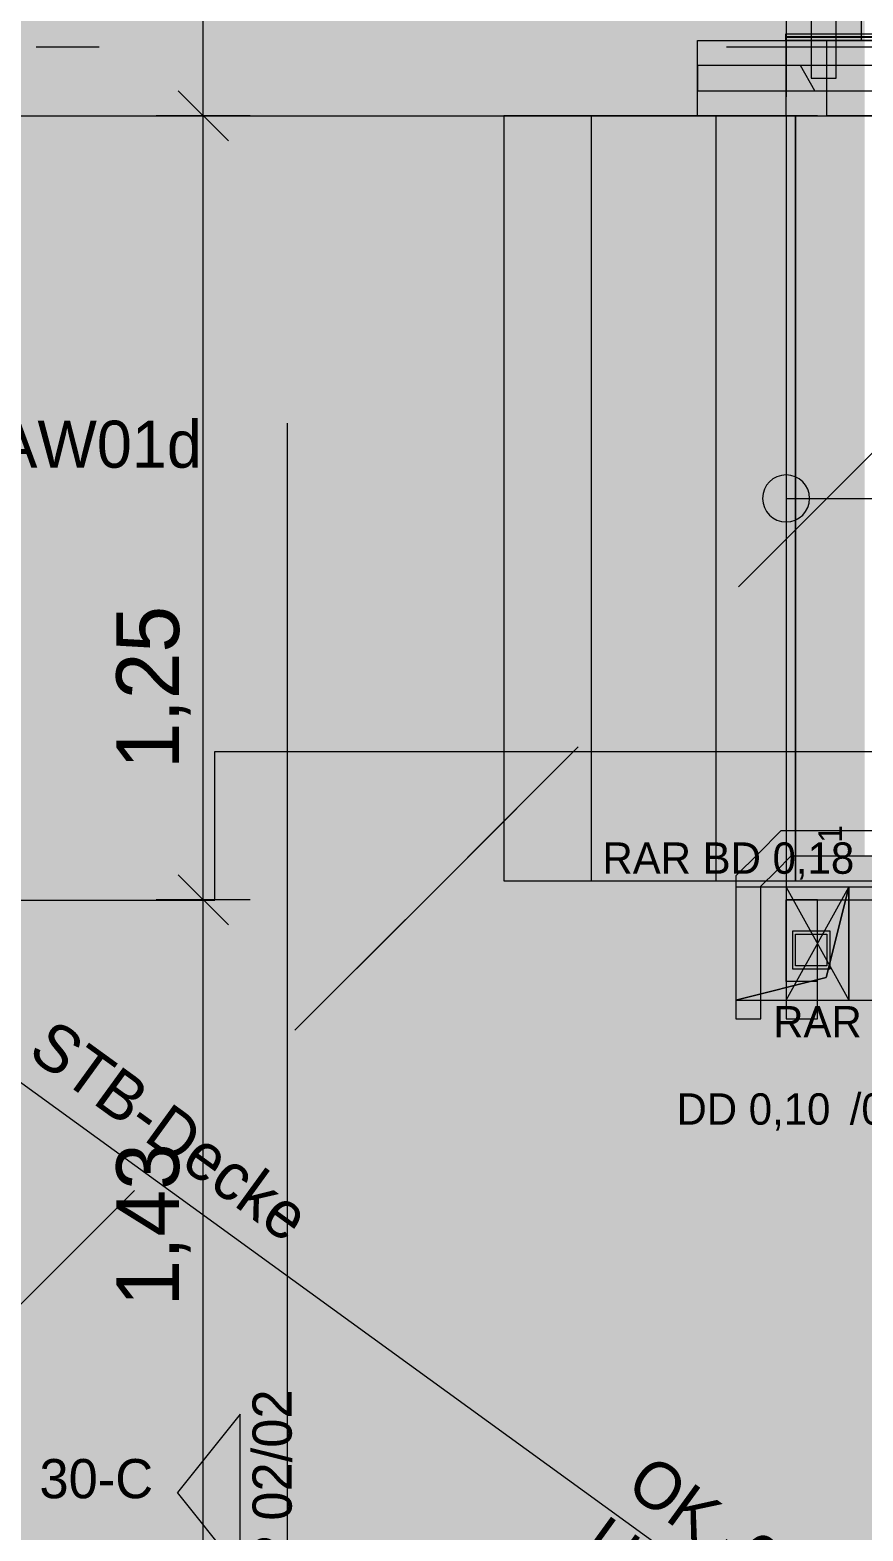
# Model space of a CAD drawing. Header units: metres. Extents: x -3.9 to 83, y -38 to 6.2.
# Drawn here: x 5.59 to 6.918, y -23.366 to -20.973 of the extents above; entities that cross this region are included whole.
import ezdxf

# ---------------------------------------------------------------- set-up
doc = ezdxf.new("R2010")
doc.units = ezdxf.units.M
doc.header["$MEASUREMENT"] = 0
for name, pattern in [('Achse', [0.004, 0.002, -0.001, 0, -0.001]), ('Schnittlinie', [0.006, 0.003, -0.0015, 0, -0.0015]), ('Strichlinie eng', [0.002, 0.0015, -0.0005]), ('Untersicht', [0.001, 0.0005, -0.0005]), ('Wipeout_Contour', [1, 0, -1])]:
    doc.linetypes.add(name, pattern=pattern)
for name, color, linetype in [('0._EG PP_2_000 Achsraster', 7, 'Continuous'), ('0._EG PP_2_110 Wand Aussen', 7, 'Continuous'), ('0._EG PP_2_140 Brüstung', 7, 'Continuous'), ('0._EG PP_2_150 Stütze', 7, 'Continuous'), ('0._EG PP_2_165 Fassadengestaltung 1 Rankgerüst', 7, 'Continuous'), ('0._EG PP_2_221 Bodenaufbau - Abdichtung', 7, 'Continuous'), ('0._EG PP_2_221 Bodenaufbau - Terrassenbelag', 7, 'Continuous'), ('0._EG PP_2_270 Deckendurchbruchsymbol', 7, 'Continuous'), ('0._EG PP_2_410 Treppe', 7, 'Continuous'), ('0._EG PP_2_520 Fixeinbauten', 7, 'Continuous'), ('0._EG PP_2_611 Entwässerung', 7, 'Continuous'), ('0._EG PP_2_815 Raumbegrenzung', 7, 'Continuous'), ('0._EG PP_2_851 Marker Schnitt', 7, 'Continuous'), ('0._EG PP_2_910 Allgemein Bemaßung.x', 7, 'Continuous'), ('0._EG PP_2_915 Allgemein Beschriftung.x', 7, 'Continuous'), ('0._EG PP_2_950 Polierplan Bemaßung', 7, 'Continuous')]:
    doc.layers.add(name, color=color, linetype=linetype)
doc.styles.add('ERSTELLTER_STIL_2', font='')
doc.styles.get('ERSTELLTER_STIL_2').set_extended_font_data('Eurostile')

msp = doc.modelspace()

# ---------------------------------------------------------------- hatches: boundary and pattern name
at = {"layer": '0._EG PP_2_140 Brüstung', "linetype": 'Continuous', "lineweight": 0, "true_color": 0x000000}
msp.add_hatch(color=18, dxfattribs=at).paths.add_polyline_path([(6.795, -22.36), (6.795, -22.55), (6.845, -22.55), (6.845, -22.36)])
at = {"layer": '0._EG PP_2_150 Stütze', "linetype": 'Continuous', "lineweight": 13, "true_color": 0x3f7f02}
msp.add_hatch(color=76, dxfattribs=at).paths.add_polyline_path([(6.895, -22.52), (7.295, -22.52), (7.295, -22.34), (6.895, -22.34)])
at = {"layer": '0._EG PP_2_270 Deckendurchbruchsymbol', "linetype": 'Continuous', "lineweight": 0, "true_color": 0x000000}
msp.add_hatch(color=18, dxfattribs=at).paths.add_polyline_path([(6.715, -22.52), (6.895, -22.52), (6.895, -22.34), (6.8587, -22.4836)])

# ---------------------------------------------------------------- linework, layer by layer
at = {"layer": '0._EG PP_2_000 Achsraster', "color": 5, "linetype": 'Achse', "lineweight": 0, "ltscale": 1000}
msp.add_line((6, 3), (6, -36), dxfattribs=at)
at = {"layer": '0._EG PP_2_140 Brüstung', "color": 7, "linetype": 'Continuous', "lineweight": 18, "ltscale": 1000}
for p, q in [((6.7867, -22.25), (6.7509, -22.2859)), ((6.795, -22.25), (6.7867, -22.25)), ((6.8162, -22.25), (6.795, -22.25)), ((8.3796, -22.25), (6.8162, -22.25)), ((6.7509, -22.2859), (6.715, -22.3217)), ((6.7792, -22.3141), (6.8033, -22.29)), ((6.8033, -22.29), (6.8162, -22.29)), ((6.8162, -22.29), (8.3973, -22.29)), ((6.715, -22.3217), (6.715, -22.33)), ((6.755, -22.3383), (6.7792, -22.3141)), ((6.715, -22.33), (6.715, -22.3512)), ((6.755, -22.3512), (6.755, -22.3383)), ((6.715, -22.3512), (6.715, -22.36)), ((6.715, -22.36), (6.715, -22.55)), ((6.755, -22.36), (6.755, -22.3512)), ((6.755, -22.55), (6.755, -22.36)), ((6.715, -22.55), (6.755, -22.55))]:
    msp.add_line(p, q, dxfattribs=at)
at = {"layer": '0._EG PP_2_140 Brüstung', "color": 8, "linetype": 'Untersicht', "lineweight": 13, "ltscale": 1000, "flags": 128}
for points in [[(6.6539, -21.11), (6.6539, -20.99)], [(6.795, -22.36), (10.845, -22.36)], [(6.795, -22.49), (6.795, -22.36)], [(10.845, -22.49), (6.795, -22.49)]]:
    msp.add_lwpolyline(points, dxfattribs=at)
at = {"layer": '0._EG PP_2_140 Brüstung', "color": 255, "linetype": 'Untersicht', "lineweight": 0, "ltscale": 1000, "flags": 128}
msp.add_lwpolyline([(6.795, -22.36), (6.795, -22.55), (6.845, -22.55), (6.845, -22.36)], close=True, dxfattribs=at)
at = {"layer": '0._EG PP_2_150 Stütze', "color": 7, "linetype": 'Continuous', "lineweight": 18, "ltscale": 1000, "flags": 128}
msp.add_lwpolyline([(6.895, -22.52), (7.295, -22.52), (7.295, -22.34), (6.895, -22.34)], close=True, dxfattribs=at)
at = {"layer": '0._EG PP_2_270 Deckendurchbruchsymbol', "color": 7, "linetype": 'Strichlinie eng', "lineweight": 13, "ltscale": 1000}
for p, q in [((6.795, -22.52), (6.895, -22.34)), ((6.795, -22.34), (6.895, -22.52))]:
    msp.add_line(p, q, dxfattribs=at)
at = {"layer": '0._EG PP_2_270 Deckendurchbruchsymbol', "color": 7, "linetype": 'Continuous', "lineweight": 13, "ltscale": 1000, "flags": 128}
for points in [[(6.8587, -22.4836), (6.895, -22.34), (6.715, -22.34), (6.715, -22.52)], [(6.715, -22.52), (6.895, -22.52), (6.895, -22.34), (6.8587, -22.4836)]]:
    msp.add_lwpolyline(points, close=True, dxfattribs=at)
at = {"layer": '0._EG PP_2_270 Deckendurchbruchsymbol', "color": 7, "linetype": 'Strichlinie eng', "lineweight": 13, "ltscale": 1000, "flags": 128}
msp.add_lwpolyline([(6.895, -22.52), (6.895, -22.34), (6.795, -22.34), (6.795, -22.52)], close=True, dxfattribs=at)
at = {"layer": '0._EG PP_2_410 Treppe', "color": 7, "linetype": 'Continuous', "lineweight": 13, "ltscale": 1000}
for p, q in [((6.795, -21.11), (6.345, -21.11)), ((6.345, -21.11), (6.345, -22.33)), ((6.485, -22.33), (6.485, -21.11)), ((6.6831, -21.11), (6.6831, -22.33)), ((7.875, -21.11), (6.795, -21.11)), ((6.81, -21.11), (6.81, -22.33)), ((6.81, -22.33), (6.81, -21.11)), ((6.795, -21.72), (7.065, -21.72)), ((6.345, -22.33), (6.795, -22.33)), ((6.795, -22.33), (8.415, -22.33))]:
    msp.add_line(p, q, dxfattribs=at)
at = {"layer": '0._EG PP_2_410 Treppe', "color": 7, "linetype": 'Continuous', "lineweight": 18, "ltscale": 1000}
for p, q in [((7.065, -21.11), (6.795, -21.11)), ((6.795, -21.11), (6.795, -22.33)), ((6.795, -22.33), (7.065, -22.33))]:
    msp.add_line(p, q, dxfattribs=at)
at = {"layer": '0._EG PP_2_410 Treppe', "color": 7, "linetype": 'Continuous', "lineweight": 13, "ltscale": 1000, "flags": 128}
msp.add_lwpolyline([(6.795, -21.7575, 1), (6.795, -21.6825, 1)], format="xyb", close=True, dxfattribs=at)
at = {"layer": '0._EG PP_2_520 Fixeinbauten', "color": 8, "linetype": 'Continuous', "lineweight": 13, "ltscale": 1000, "flags": 128}
msp.add_lwpolyline([(10.845, -22.29), (10.845, -20.74), (6.795, -20.74), (6.795, -20.99), (7.165, -20.99), (7.165, -22.29)], close=True, dxfattribs=at)
at = {"layer": '0._EG PP_2_611 Entwässerung', "color": 171, "linetype": 'Continuous', "lineweight": 13, "ltscale": 1000, "true_color": 0x6c6cff, "flags": 128}
for points in [[(6.805, -22.47), (6.865, -22.47), (6.865, -22.41), (6.805, -22.41)], [(6.81, -22.415), (6.86, -22.415), (6.86, -22.465), (6.81, -22.465)]]:
    msp.add_lwpolyline(points, close=True, dxfattribs=at)
at = {"layer": '0._EG PP_2_851 Marker Schnitt', "color": 7, "linetype": 'Schnittlinie', "lineweight": 13, "ltscale": 1000}
for p, q in [((5.8845, -22.3608), (5.8845, -22.1233)), ((5.8845, -22.1233), (19.85, -22.1233)), ((-2.85, -22.3608), (5.8845, -22.3608))]:
    msp.add_line(p, q, dxfattribs=at)
at = {"layer": '0._EG PP_2_910 Allgemein Bemaßung.x', "color": 7, "linetype": 'Continuous', "lineweight": 13, "ltscale": 1000}
for p, q in [((5.925, -23.18), (5.825, -23.305)), ((5.925, -23.43), (5.925, -23.18)), ((5.925, -23.43), (5.825, -23.305))]:
    msp.add_line(p, q, dxfattribs=at)
at = {"layer": '0._EG PP_2_950 Polierplan Bemaßung', "color": 6, "linetype": 'Continuous', "lineweight": 13, "ltscale": 1000, "true_color": 0xfb02fe}
for p, q in [((5.8661, -21.11), (5.8661, -19.54)), ((5.8261, -21.07), (5.9061, -21.15)), ((5.9411, -21.11), (5.7911, -21.11)), ((5.8661, -22.36), (5.8661, -21.11)), ((5.8261, -22.32), (5.9061, -22.4)), ((5.9411, -22.36), (5.7911, -22.36)), ((5.8661, -23.79), (5.8661, -22.36))]:
    msp.add_line(p, q, dxfattribs=at)
at = {"layer": '0._EG PP_2_950 Polierplan Bemaßung', "color": 76, "linetype": 'Continuous', "lineweight": 13, "ltscale": 1000, "true_color": 0x3f7f02}
msp.add_line((4.905, -22.165), (7.875, -24.32), dxfattribs=at)

# ---------------------------------------------------------------- texts
at = {"layer": '0._EG PP_2_110 Wand Aussen', "color": 7, "linetype": 'Continuous', "lineweight": 13, "insert": (5.7862, -23.315), "char_height": 0.0625, "attachment_point": 9, "style": 'ERSTELLTER_STIL_2'}
msp.add_mtext('\\A1;{\\pqr;\\pt0;\\fEurostile|b0|i0|c0|p0;\\W1.000000;30-C}', dxfattribs=at)
at = {"layer": '0._EG PP_2_270 Deckendurchbruchsymbol', "color": 1, "linetype": 'Continuous', "lineweight": 0, "char_height": 0.05, "style": 'ERSTELLTER_STIL_2'}
for s, insert, attachment_point in [('\\A1;{\\pqc;\\pt0;\\fEurostile|b0|i0|c0|p0;\\W1.000000;RAR BD 0,18\\fEurostile|b0|i0|c0|p0;\\W1.000000;\\A1{\\H.66x;\\S^  ;}\\fEurostile|b0|i0|c0|p0;\\W1.000000; /0,18\\fEurostile|b0|i0|c0|p0;\\W1.000000;\\A1{\\H.66x;\\S^  ;}\\fEurostile|b0|i0|c0|p0;\\W1.000000;\\fEurostile|b0|i0|c0|p0;\\W1.000000;\\A1{\\H.66x;\\S^  ;}}', (6.805, -22.3331), 8), ('\\A1;{\\pqc;\\pt0;\\fEurostile|b0|i0|c0|p0;\\W1.000000;RAR}', (6.845, -22.5294), 2), ('\\A1;{\\pqc;\\pt0;\\fEurostile|b0|i0|c0|p0;\\W1.000000;DD 0,10\\fEurostile|b0|i0|c0|p0;\\W1.000000;\\A1{\\H.66x;\\S^  ;}\\fEurostile|b0|i0|c0|p0;\\W1.000000; /0,18\\fEurostile|b0|i0|c0|p0;\\W1.000000;\\A1{\\H.66x;\\S^  ;}\\fEurostile|b0|i0|c0|p0;\\W1.000000;\\fEurostile|b0|i0|c0|p0;\\W1.000000;\\A1{\\H.66x;\\S^  ;}}', (6.845, -22.7331), 8)]:
    msp.add_mtext(s, dxfattribs=dict(at, insert=insert, attachment_point=attachment_point))
at = {"layer": '0._EG PP_2_410 Treppe', "color": 7, "linetype": 'Continuous', "lineweight": 13, "insert": (6.8653, -22.269), "char_height": 0.0375, "attachment_point": 4, "rotation": 90, "style": 'ERSTELLTER_STIL_2'}
msp.add_mtext('\\A1;{\\pql;\\fEurostile|b0|i0|c0|p0;\\W1.000000;1}', dxfattribs=at)
at = {"layer": '0._EG PP_2_910 Allgemein Bemaßung.x', "color": 7, "linetype": 'Continuous', "lineweight": 13, "insert": (5.9763, -23.5448), "char_height": 0.0625, "attachment_point": 4, "rotation": 90, "style": 'ERSTELLTER_STIL_2'}
msp.add_mtext('\\A1;{\\pql;\\fEurostile|b0|i0|c0|p0;\\W1.000000;TOP 02/02}', dxfattribs=at)
at = {"layer": '0._EG PP_2_915 Allgemein Beschriftung.x', "color": 7, "linetype": 'Continuous', "lineweight": 13, "insert": (5.535, -21.6341), "char_height": 0.075, "attachment_point": 4, "style": 'ERSTELLTER_STIL_2'}
msp.add_mtext('\\A1;{\\pql;\\fEurostile|b0|i0|c0|p0;\\W1.000000;AW01d}', dxfattribs=at)
at = {"layer": '0._EG PP_2_950 Polierplan Bemaßung', "color": 6, "linetype": 'Continuous', "lineweight": 13, "true_color": 0xfb02fe, "char_height": 0.1, "width": 0.306373, "attachment_point": 7, "rotation": 90, "style": 'ERSTELLTER_STIL_2'}
for s, insert in [('\\A1;{\\pql;\\fEurostile|b0|i0|c0|p0;\\W1.000000;1,25}', (5.8461, -22.1517)), ('\\A1;{\\pql;\\fEurostile|b0|i0|c0|p0;\\W1.000000;1,43}', (5.8461, -23.0084))]:
    msp.add_mtext(s, dxfattribs=dict(at, insert=insert))
at = {"layer": '0._EG PP_2_950 Polierplan Bemaßung', "color": 76, "linetype": 'Continuous', "lineweight": 13, "true_color": 0x3f7f02, "insert": (5.5564, -22.6458), "char_height": 0.075, "attachment_point": 4, "rotation": 324.0358, "style": 'ERSTELLTER_STIL_2'}
msp.add_mtext('\\A1;{\\pql;\\fEurostile|b0|i0|c0|p0;\\W1.000000;\\fEurostile|b0|i0|c0|p0;\\W1.000000;\\fEurostile|b0|i0|c0|p0;\\W1.000000;STB-Decke\\fEurostile|b0|i0|c0|p0;\\W1.000000;\\A1{\\H.66x;\\S^  ;}\\fEurostile|b0|i0|c0|p0;\\W1.000000;\\fEurostile|b0|i0|c0|p0;\\W1.000000;\\P\\pql;\\fEurostile|b0|i0|c0|p0;\\W1.000000;\\fEurostile|b0|i0|c0|p0;\\W1.000000;\\fEurostile|b0|i0|c0|p0;\\W1.000000;\\fEurostile|b0|i0|c0|p0;\\W1.000000;\\A1{\\H.66x;\\S^  ;}\\fEurostile|b0|i0|c0|p0;\\W1.000000;\\fEurostile|b0|i0|c0|p0;\\W1.000000;}', dxfattribs=at)
at = {"layer": '0._EG PP_2_950 Polierplan Bemaßung', "color": 76, "linetype": 'Continuous', "lineweight": 13, "true_color": 0x3f7f02, "insert": (6.5168, -23.3293), "char_height": 0.075, "attachment_point": 4, "rotation": 324.0358, "line_spacing_factor": 0.968161, "style": 'ERSTELLTER_STIL_2'}
msp.add_mtext('\\A1;{\\pql;\\fEurostile|b0|i0|c0|p0;\\W1.000000;OK \\fEurostile|b0|i0|c0|p0;\\W1.000000;\\fEurostile|b0|i0|c0|p0;\\W1.000000;-0,76\\fEurostile|b0|i0|c0|p0;\\W1.000000;\\A1{\\H.66x;\\S^  ;}\\fEurostile|b0|i0|c0|p0;\\W1.000000;\\fEurostile|b0|i0|c0|p0;\\W1.000000;\\P\\pql;\\fEurostile|b0|i0|c0|p0;\\W1.000000;UK \\fEurostile|b0|i0|c0|p0;\\W1.000000;\\fEurostile|b0|i0|c0|p0;\\W1.000000;-1,06\\fEurostile|b0|i0|c0|p0;\\W1.000000;\\A1{\\H.66x;\\S^  ;}\\fEurostile|b0|i0|c0|p0;\\W1.000000;\\fEurostile|b0|i0|c0|p0;\\W1.000000;}', dxfattribs=at)

# ---------------------------------------------------------------- next in the draw order: wipeouts: each hides what was drawn before it
at = {"color": 254, "linetype": 'Wipeout_Contour', "lineweight": 0, "ltscale": 89.619726}
msp.add_wipeout([(6.915, -21.02), (8.535, -21.02), (8.535, -20.99), (6.915, -20.99)], dxfattribs=at).dxf.layer = '0._EG PP_2_140 Brüstung'
at = {"color": 254, "linetype": 'Wipeout_Contour', "lineweight": 0, "ltscale": 66.174346}
msp.add_wipeout([(6.795, -21.08), (6.795, -21.11), (6.825, -21.08)], dxfattribs=at).dxf.layer = '0._EG PP_2_140 Brüstung'
at = {"color": 254, "linetype": 'Wipeout_Contour', "lineweight": 0, "ltscale": 89.957294}
msp.add_wipeout([(6.915, -21.11), (8.535, -21.11), (8.535, -21.08), (6.915, -21.08)], dxfattribs=at).dxf.layer = '0._EG PP_2_140 Brüstung'

# ---------------------------------------------------------------- next in the draw order: wipeouts: each hides what was drawn before it
at = {"color": 254, "linetype": 'Wipeout_Contour', "lineweight": 0, "ltscale": 66.679917}
msp.add_wipeout([(6.915, -20.99), (6.885, -21.02), (6.915, -21.02)], dxfattribs=at).dxf.layer = '0._EG PP_2_140 Brüstung'
at = {"color": 254, "linetype": 'Wipeout_Contour', "lineweight": 0, "ltscale": 88.674409}
msp.add_wipeout([(6.825, -21.08), (6.795, -21.11), (6.915, -21.11), (6.915, -21.08)], dxfattribs=at).dxf.layer = '0._EG PP_2_140 Brüstung'

# ---------------------------------------------------------------- next in the draw order: linework, layer by layer
at = {"layer": '0._EG PP_2_140 Brüstung', "color": 7, "linetype": 'Continuous', "lineweight": 18, "ltscale": 1000, "flags": 128}
for points in [[(8.535, -20.99), (6.915, -20.99)], [(6.795, -21.11), (6.795, -21.08)], [(6.795, -21.11), (8.535, -21.11)], [(8.3807, -21.11), (6.86, -21.11)]]:
    msp.add_lwpolyline(points, dxfattribs=at)
at = {"layer": '0._EG PP_2_140 Brüstung', "color": 8, "linetype": 'Untersicht', "lineweight": 13, "ltscale": 1000, "flags": 128}
for points in [[(10.845, -21.11), (6.6539, -21.11)], [(10.845, -21.11), (6.795, -21.11)], [(10.845, -21.11), (6.795, -21.11)]]:
    msp.add_lwpolyline(points, dxfattribs=at)

# ---------------------------------------------------------------- next in the draw order: wipeouts: each hides what was drawn before it
at = {"color": 254, "linetype": 'Wipeout_Contour', "lineweight": 0, "ltscale": 89.694436}
msp.add_wipeout([(6.915, -21.03), (8.535, -21.03), (8.535, -21.02), (6.915, -21.02)], dxfattribs=at).dxf.layer = '0._EG PP_2_140 Brüstung'
at = {"color": 254, "linetype": 'Wipeout_Contour', "lineweight": 0, "ltscale": 89.881975}
msp.add_wipeout([(6.915, -21.08), (8.535, -21.08), (8.535, -21.07), (6.915, -21.07)], dxfattribs=at).dxf.layer = '0._EG PP_2_140 Brüstung'

# ---------------------------------------------------------------- next in the draw order: wipeouts: each hides what was drawn before it
at = {"color": 254, "linetype": 'Wipeout_Contour', "lineweight": 0, "ltscale": 88.449764}
msp.add_wipeout([(6.915, -21.02), (6.885, -21.02), (6.875, -21.03), (6.915, -21.03)], dxfattribs=at).dxf.layer = '0._EG PP_2_140 Brüstung'
at = {"color": 254, "linetype": 'Wipeout_Contour', "lineweight": 0, "ltscale": 88.655769}
msp.add_wipeout([(6.915, -21.07), (6.835, -21.07), (6.825, -21.08), (6.915, -21.08)], dxfattribs=at).dxf.layer = '0._EG PP_2_140 Brüstung'

# ---------------------------------------------------------------- next in the draw order: wipeouts: each hides what was drawn before it
at = {"color": 254, "linetype": 'Wipeout_Contour', "lineweight": 0, "ltscale": 89.788634}
msp.add_wipeout([(6.915, -21.07), (8.535, -21.07), (8.535, -21.03), (6.915, -21.03)], dxfattribs=at).dxf.layer = '0._EG PP_2_140 Brüstung'

# ---------------------------------------------------------------- next in the draw order: wipeouts: each hides what was drawn before it
at = {"color": 254, "linetype": 'Wipeout_Contour', "lineweight": 0, "ltscale": 88.449564}
msp.add_wipeout([(6.915, -21.03), (6.875, -21.03), (6.835, -21.07), (6.915, -21.07)], dxfattribs=at).dxf.layer = '0._EG PP_2_140 Brüstung'

# ---------------------------------------------------------------- next in the draw order: wipeouts: each hides what was drawn before it
at = {"color": 254, "linetype": 'Wipeout_Contour', "lineweight": 0, "ltscale": 110.418894}
msp.add_wipeout([(6.825, -21.08), (6.915, -20.99), (6.915, -20.74), (6.795, -20.74), (6.795, -21.08)], dxfattribs=at).dxf.layer = '0._EG PP_2_140 Brüstung'

# ---------------------------------------------------------------- next in the draw order: hatches: boundary and pattern name
at = {"layer": '0._EG PP_2_221 Bodenaufbau - Terrassenbelag', "linetype": 'Continuous', "lineweight": 0, "true_color": 0x111111}
msp.add_hatch(color=250, dxfattribs=at).paths.add_polyline_path([(6.92, -20.735), (5.435, -20.735), (5.435, -23.7911), (10.035, -23.79), (10.035, -23.63), (10.96, -23.63), (10.96, -23.79), (12.335, -23.7912), (12.335, -22.56), (12.065, -22.56), (12.065, -21.0987), (10.845, -21.0987), (10.845, -22.29), (6.92, -22.29)])

# ---------------------------------------------------------------- next in the draw order: linework, layer by layer
at = {"layer": '0._EG PP_2_000 Achsraster', "color": 5, "linetype": 'Achse', "lineweight": 0, "ltscale": 1000}
msp.add_line((-1.5, -21), (21, -21), dxfattribs=at)
at = {"layer": '0._EG PP_2_140 Brüstung', "color": 7, "linetype": 'Continuous', "lineweight": 18, "ltscale": 1000, "flags": 128}
for points in [[(6.795, -20.74), (6.795, -21.08)], [(6.915, -20.99), (6.915, -20.74)], [(6.86, -20.99), (8.3807, -20.99)], [(6.86, -21.11), (6.86, -20.99)]]:
    msp.add_lwpolyline(points, dxfattribs=at)
for points in [[(6.835, -21.05), (6.875, -21.05), (6.875, -20.74), (6.835, -20.74)], [(6.6539, -21.03), (6.6539, -21.07), (6.841, -21.07), (6.8179, -21.03)], [(10.845, -21.07), (10.845, -21.03), (6.795, -21.03), (6.795, -21.07)]]:
    msp.add_lwpolyline(points, close=True, dxfattribs=at)
at = {"layer": '0._EG PP_2_140 Brüstung', "color": 8, "linetype": 'Untersicht', "lineweight": 13, "ltscale": 1000, "flags": 128}
for points in [[(6.6539, -20.99), (10.845, -20.99)], [(6.795, -20.99), (10.845, -20.99)], [(6.795, -21.11), (6.795, -20.99)], [(6.795, -20.99), (10.845, -20.99)], [(6.795, -21.11), (6.795, -20.99)]]:
    msp.add_lwpolyline(points, dxfattribs=at)
at = {"layer": '0._EG PP_2_165 Fassadengestaltung 1 Rankgerüst', "color": 7, "linetype": 'Continuous', "lineweight": 13, "ltscale": 1000}
for p, q in [((6.7941, -20.98), (6.7941, -20.99)), ((10.8461, -20.98), (6.7941, -20.98)), ((6.7941, -20.98), (6.7941, -20.99)), ((10.8461, -20.98), (6.7941, -20.98)), ((6.7941, -20.984), (6.7941, -20.985)), ((6.7951, -20.984), (6.7941, -20.984)), ((6.7951, -20.985), (6.7941, -20.985)), ((6.7951, -20.984), (6.7951, -20.985)), ((6.7956, -20.984), (6.7951, -20.984)), ((6.7956, -20.985), (6.7951, -20.985)), ((6.8963, -20.984), (6.7956, -20.984)), ((6.7956, -20.984), (6.7956, -20.985)), ((6.8963, -20.985), (6.7956, -20.985)), ((6.8958, -20.984), (6.8958, -20.985)), ((6.997, -20.984), (6.8963, -20.984)), ((6.8963, -20.984), (6.8963, -20.985)), ((6.997, -20.985), (6.8963, -20.985)), ((6.8969, -20.984), (6.8969, -20.985)), ((10.8461, -20.99), (6.7941, -20.99)), ((10.8461, -20.99), (6.7941, -20.99))]:
    msp.add_line(p, q, dxfattribs=at)
at = {"layer": '0._EG PP_2_221 Bodenaufbau - Abdichtung', "color": 171, "linetype": 'Untersicht', "lineweight": 13, "ltscale": 1000, "true_color": 0x6c6cff, "flags": 128}
for points in [[(5.305, -23.275), (8.585, -19.995)], [(8.585, -19.995), (5.305, -23.275)]]:
    msp.add_lwpolyline(points, dxfattribs=at)
at = {"layer": '0._EG PP_2_815 Raumbegrenzung', "color": 8, "linetype": 'Continuous', "lineweight": 13, "ltscale": 1000, "flags": 128}
msp.add_lwpolyline([(5.435, -21.295), (5.435, -21.11), (6.795, -21.11), (6.795, -22.52), (7.295, -22.52), (7.295, -22.36), (10.345, -22.36), (10.345, -22.52), (10.845, -22.52), (10.845, -20.98)], dxfattribs=at)

doc.saveas('drawing.dxf')
